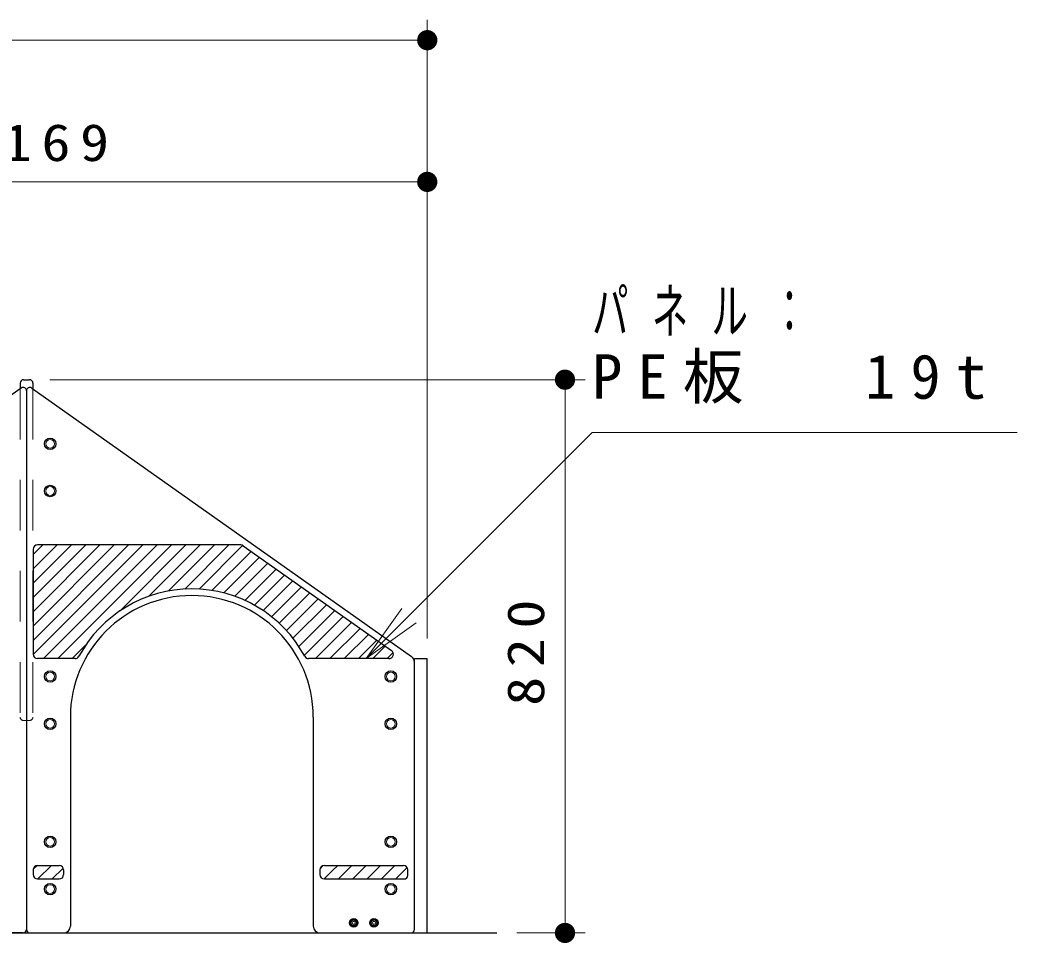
# Model space of a CAD drawing. Units: millimetres on the paper, scale 1:30. Extents: x -385 to 0, y -12 to 267.
# Drawn here: x -223.56 to -174.29, y 86 to 131.61 of the extents above; entities that cross this region are included whole.
import ezdxf

# ---------------------------------------------------------------- set-up
doc = ezdxf.new("R2010")
doc.units = ezdxf.units.MM
doc.linetypes.add('USER1', pattern=[4.5, 2.5, -2])
doc.layers.add('1_30', color=2, linetype='Continuous', lineweight=25)
doc.styles.add('ＭＳ ゴシック', font='')
doc.styles.get('ＭＳ ゴシック').set_extended_font_data('MS Gothic')

# ---------------------------------------------------------------- blocks, each defined once
blk = doc.blocks.new('filled_dot')
at = {"color": 0, "linetype": 'Continuous', "lineweight": -2, "const_width": 1.25}
blk.add_lwpolyline([(-0.625, 0, 1), (0.625, 0, 1)], format="xyb", close=True, dxfattribs=at)

msp = doc.modelspace()

# ---------------------------------------------------------------- linework, layer by layer
at = {"layer": '1_30', "color": 7, "lineweight": 13}
for p, q in [((-203.43, 124.609), (-203.43, 131.609)), ((-295.194, 130.609), (-203.43, 130.609)), ((-203.43, 101.056), (-203.43, 124.609)), ((-242.397, 123.609), (-203.43, 123.609)), ((-222.08, 113.836), (-195.624, 113.836)), ((-196.624, 113.836), (-196.624, 86.503)), ((-206.454, 100.056), (-204.686, 102.531)), ((-206.454, 100.056), (-204.332, 102.177)), ((-203.979, 101.823), (-206.454, 100.056)), ((-199, 86.503), (-195.624, 86.503))]:
    msp.add_line(p, q, dxfattribs=at)
at = {"layer": '1_30'}
for p, q in [((-223.38, 113.836), (-223.08, 113.836)), ((-223.547, 113.669), (-223.547, 113.385)), ((-222.914, 113.669), (-222.914, 113.385))]:
    msp.add_line(p, q, dxfattribs=at)
at = {"layer": '1_30', "color": 4}
for p, q in [((-223.493, 113.423), (-242.256, 100.155)), ((-222.967, 113.423), (-204.204, 100.155)), ((-223.23, 113.287), (-223.23, 86.669)), ((-222.897, 105.453), (-222.897, 100.272)), ((-212.649, 105.669), (-222.68, 105.669)), ((-212.524, 105.63), (-205.197, 100.449)), ((-220.832, 100.056), (-222.68, 100.056)), ((-205.323, 100.056), (-209.295, 100.056)), ((-204.064, 86.669), (-204.064, 100.056)), ((-203.43, 86.503), (-203.43, 100.056)), ((-221.064, 97.169), (-221.064, 86.836)), ((-209.064, 97.169), (-209.064, 86.836)), ((-222.68, 89.836), (-221.614, 89.836)), ((-208.514, 89.836), (-204.614, 89.836)), ((-222.897, 89.619), (-222.897, 89.386)), ((-221.397, 89.619), (-221.397, 89.386)), ((-208.73, 89.619), (-208.73, 89.386)), ((-204.397, 89.336), (-204.397, 89.619)), ((-222.68, 89.169), (-221.614, 89.169)), ((-208.514, 89.169), (-204.564, 89.169)), ((-223.397, 86.503), (-238.897, 86.503)), ((-223.064, 86.503), (-221.397, 86.503)), ((-208.73, 86.503), (-207.564, 86.503)), ((-205.564, 86.503), (-204.23, 86.503))]:
    msp.add_line(p, q, dxfattribs=at)
at = {"layer": '1_30', "linetype": 'USER1', "lineweight": 13}
for p, q in [((-223.547, 113.385), (-223.547, 97.169)), ((-222.914, 113.385), (-222.914, 97.169)), ((-223.38, 97.003), (-223.08, 97.003))]:
    msp.add_line(p, q, dxfattribs=at)
at = {"layer": '1_30', "lineweight": 13}
for p, q in [((-222.897, 100.958), (-218.185, 105.669)), ((-222.897, 101.665), (-218.893, 105.669)), ((-222.897, 102.372), (-219.6, 105.669)), ((-222.897, 103.079), (-220.307, 105.669)), ((-222.897, 103.786), (-221.014, 105.669)), ((-222.897, 104.494), (-221.721, 105.669)), ((-222.897, 105.201), (-222.428, 105.669)), ((-222.896, 100.252), (-217.478, 105.669)), ((-222.385, 100.056), (-216.771, 105.669)), ((-221.678, 100.056), (-216.064, 105.669)), ((-218.609, 102.417), (-215.357, 105.669)), ((-217.181, 103.138), (-214.65, 105.669)), ((-216.215, 103.397), (-213.943, 105.669)), ((-215.412, 103.493), (-213.236, 105.669)), ((-214.705, 103.493), (-212.552, 105.646)), ((-214.067, 103.424), (-212.136, 105.355)), ((-213.482, 103.302), (-211.721, 105.062)), ((-212.94, 103.136), (-211.307, 104.77)), ((-212.437, 102.933), (-210.893, 104.477)), ((-211.968, 102.695), (-210.479, 104.184)), ((-211.53, 102.425), (-210.065, 103.891)), ((-211.122, 102.127), (-209.65, 103.598)), ((-210.742, 101.799), (-209.236, 103.305)), ((-210.39, 101.444), (-208.822, 103.012)), ((-210.066, 101.061), (-208.408, 102.719)), ((-209.771, 100.649), (-207.994, 102.426)), ((-209.506, 100.207), (-207.579, 102.133)), ((-208.95, 100.056), (-207.165, 101.841)), ((-208.243, 100.056), (-206.751, 101.548)), ((-207.536, 100.056), (-206.337, 101.255)), ((-220.971, 100.056), (-220.311, 100.715)), ((-206.829, 100.056), (-205.922, 100.962)), ((-206.122, 100.056), (-205.508, 100.669)), ((-205.414, 100.056), (-205.12, 100.35)), ((-222.895, 89.646), (-222.707, 89.835)), ((-222.665, 89.169), (-221.998, 89.836)), ((-221.957, 89.169), (-221.417, 89.71)), ((-208.723, 89.676), (-208.571, 89.829)), ((-208.112, 89.58), (-207.856, 89.836)), ((-207.815, 89.169), (-207.2, 89.785)), ((-207.2, 89.785), (-207.149, 89.836)), ((-207.108, 89.169), (-206.526, 89.752)), ((-206.526, 89.752), (-206.442, 89.836)), ((-205.967, 89.603), (-205.734, 89.836)), ((-205.489, 89.375), (-205.027, 89.836)), ((-204.987, 89.169), (-204.427, 89.73)), ((-208.522, 89.17), (-208.112, 89.58)), ((-206.401, 89.169), (-205.967, 89.603)), ((-205.694, 89.169), (-205.489, 89.375))]:
    msp.add_line(p, q, dxfattribs=at)
at = {"layer": '1_30', "color": 7}
for p, q in [((-204.064, 100.056), (-203.43, 100.056)), ((-300.243, 86.503), (-200, 86.503)), ((-223.397, 86.503), (-223.064, 86.503))]:
    msp.add_line(p, q, dxfattribs=at)
at = {"layer": '1_30', "color": 4, "lineweight": 13}
for p, q in [((-207.141, 87.003), (-207.102, 87.069)), ((-207.102, 86.936), (-207.141, 87.003)), ((-207.102, 87.069), (-207.025, 87.069)), ((-207.025, 86.936), (-207.102, 86.936)), ((-207.025, 87.069), (-206.987, 87.003)), ((-206.987, 87.003), (-207.025, 86.936)), ((-206.141, 87.003), (-206.102, 87.069)), ((-206.102, 86.936), (-206.141, 87.003)), ((-206.102, 87.069), (-206.025, 87.069)), ((-206.025, 86.936), (-206.102, 86.936)), ((-206.025, 87.069), (-205.987, 87.003)), ((-205.987, 87.003), (-206.025, 86.936))]:
    msp.add_line(p, q, dxfattribs=at)
at = {"layer": '1_30', "color": 7, "lineweight": 13}
msp.add_lwpolyline([(-206.454, 100.056), (-195.288, 111.222), (-174.288, 111.222)], dxfattribs=at)
at = {"layer": '1_30', "color": 232}
for centre in [(-222.064, 110.669), (-222.064, 108.336), (-222.064, 99.169), (-205.23, 99.169), (-222.064, 96.836), (-205.23, 96.836), (-222.064, 91.003), (-205.23, 91.003), (-222.064, 88.669), (-205.23, 88.669)]:
    msp.add_circle(centre, 0.283, dxfattribs=at)
at = {"layer": '1_30', "color": 232, "lineweight": 13}
for centre in [(-222.064, 110.669), (-222.064, 108.336), (-222.064, 99.169), (-205.23, 99.169), (-222.064, 96.836), (-205.23, 96.836), (-222.064, 91.003), (-205.23, 91.003), (-222.064, 88.669), (-205.23, 88.669)]:
    msp.add_circle(centre, 0.217, dxfattribs=at)
at = {"layer": '1_30', "color": 7}
for centre in [(-207.064, 87.003), (-206.064, 87.003)]:
    msp.add_circle(centre, 0.208, dxfattribs=at)
at = {"layer": '1_30', "color": 3}
for centre in [(-207.064, 87.003), (-206.064, 87.003)]:
    msp.add_circle(centre, 0.175, dxfattribs=at)
at = {"layer": '1_30', "color": 4}
for centre in [(-207.064, 87.003), (-206.064, 87.003)]:
    msp.add_circle(centre, 0.158, dxfattribs=at)
at = {"layer": '1_30', "color": 4, "lineweight": 13}
for centre, radius in [((-207.064, 87.003), 0.136), ((-207.064, 87.003), 0.077), ((-206.064, 87.003), 0.136), ((-206.064, 87.003), 0.077)]:
    msp.add_circle(centre, radius, dxfattribs=at)
at = {"layer": '1_30'}
for centre, start, end in [((-223.38, 113.669), 90, 180), ((-223.08, 113.669), 0, 90)]:
    msp.add_arc(centre, 0.167, start, end, dxfattribs=at)
at = {"layer": '1_30', "color": 4}
for centre, radius, start, end in [((-223.397, 113.287), 0.167, 0, 125.2644), ((-223.064, 113.287), 0.167, 54.7356, 180), ((-222.68, 105.453), 0.217, 90, 180), ((-212.649, 105.453), 0.217, 54.7356, 90), ((-215.064, 97.169), 6.333, 28.2762, 151.7238), ((-215.064, 97.169), 6, 0, 180), ((-222.68, 100.272), 0.217, 180, 270), ((-220.832, 100.272), 0.217, 270, 331.7238), ((-209.295, 100.272), 0.217, 208.2762, 270), ((-205.323, 100.272), 0.217, 270, 54.7356), ((-204.397, 99.883), 0.333, 0, 54.7356), ((-222.68, 89.619), 0.217, 90, 180), ((-221.614, 89.619), 0.217, 0, 90), ((-208.514, 89.619), 0.217, 90, 180), ((-204.614, 89.619), 0.217, 0, 90), ((-222.68, 89.386), 0.217, 180, 270), ((-221.614, 89.386), 0.217, 270, 0), ((-208.514, 89.386), 0.217, 180, 270), ((-204.564, 89.336), 0.167, 270, 0), ((-221.397, 86.836), 0.333, 270, 0), ((-208.73, 86.836), 0.333, 180, 270), ((-223.397, 86.669), 0.167, 270, 0), ((-223.064, 86.669), 0.167, 180, 270), ((-204.23, 86.669), 0.167, 270, 0)]:
    msp.add_arc(centre, radius, start, end, dxfattribs=at)
at = {"layer": '1_30', "linetype": 'USER1', "lineweight": 13}
for centre, start, end in [((-223.38, 97.169), 180, 270), ((-223.08, 97.169), 270, 0)]:
    msp.add_arc(centre, 0.167, start, end, dxfattribs=at)

# ---------------------------------------------------------------- block references
at = {"layer": '1_30', "color": 7, "lineweight": 13, "xscale": 0.4, "yscale": 0.4}
for p, rotation in [((-203.43, 130.609), 180), ((-203.43, 123.609), 180), ((-196.624, 113.836), 270), ((-196.624, 86.503), 90)]:
    msp.add_blockref('filled_dot', p, dxfattribs=dict(at, rotation=rotation))

# ---------------------------------------------------------------- texts
at = {"layer": '1_30', "color": 7, "style": 'ＭＳ ゴシック'}
for s, insert, char_height, attachment_point in [('\\T1.33;\\W1.15;1169', (-222.492, 124.609), 1.833, 8), ('\\T1.64;\\W0.6;パネル：', (-195.288, 117.172), 2.199, 4), ('\\T1.5;PE板\u300019t', (-195.288, 113.872), 2.199, 4)]:
    msp.add_mtext(s, dxfattribs=dict(at, insert=insert, char_height=char_height, attachment_point=attachment_point))
at = {"layer": '1_30', "color": 7, "insert": (-197.624, 100.585), "char_height": 1.833, "attachment_point": 8, "rotation": 90, "style": 'ＭＳ ゴシック'}
msp.add_mtext('\\T1.33;\\W1.15;820', dxfattribs=at)

doc.saveas('drawing.dxf')
